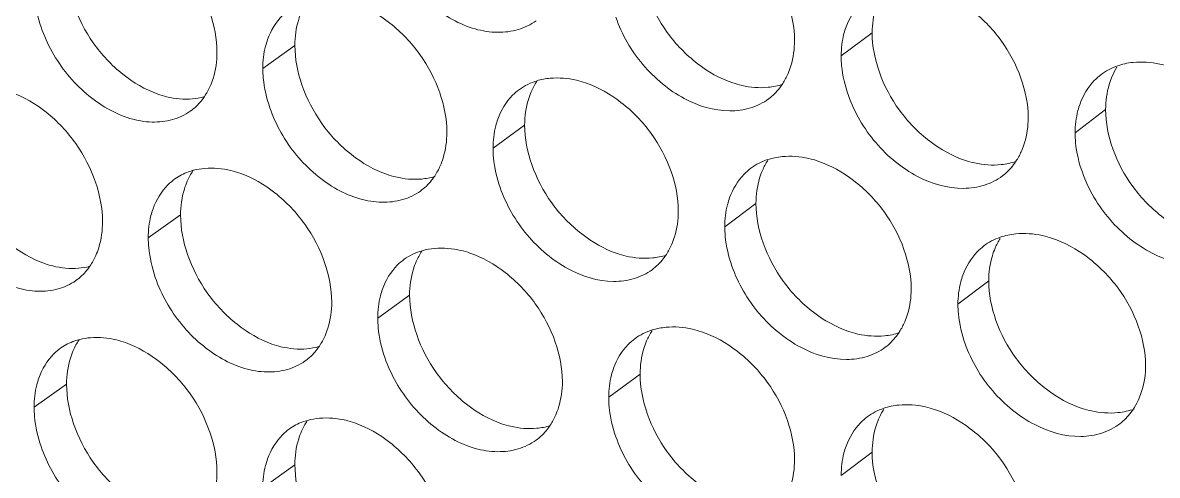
# Model space of a CAD drawing. Header units: millimetres. Extents: x 1177 to 4147, y 93 to 2194.
# Drawn here: x 2652.78 to 2674.07, y 845.47 to 853.97 of the extents above; entities that cross this region are included whole.
import ezdxf

# ---------------------------------------------------------------- set-up
doc = ezdxf.new("R2010")
doc.units = ezdxf.units.MM
doc.header["$LTSCALE"] = 0.1
doc.layers.get('0').update_dxf_attribs({"lineweight": 13})
doc.layers.add('标注', color=251, linetype='Continuous', lineweight=9)

# ---------------------------------------------------------------- blocks, each defined once
blk = doc.blocks.new('02')
at = {"layer": '标注'}
for p, q in [((4581.589, 810.951), (4580.758, 810.327)), ((4566.111, 810.608), (4565.251, 809.993)), ((4587.849, 808.89), (4587.03, 808.262)), ((4572.272, 808.473), (4571.424, 807.855)), ((4578.474, 806.368), (4577.637, 805.746)), ((4563.046, 806.061), (4562.18, 805.448)), ((4584.714, 804.292), (4583.889, 803.666)), ((4569.187, 803.912), (4568.333, 803.295)), ((4575.368, 801.792), (4574.525, 801.171)), ((4559.99, 801.521), (4559.119, 800.91)), ((4559.99, 801.521), (4559.119, 800.91)), ((4581.589, 799.701), (4580.758, 799.077)), ((4566.111, 799.358), (4565.251, 798.743)), ((4566.111, 799.358), (4565.251, 798.743))]:
    blk.add_line(p, q, dxfattribs=at)
for points, knots in [([(4579.508, 810.743), (4579.508, 811.102), (4579.357, 811.847), (4578.821, 812.859), (4578.02, 813.683), (4577.357, 814.063), (4577.014, 814.178)], [0, 0, 0, 0, 0.240116, 0.498284, 0.757575, 1, 1, 1, 1]), ([(4564.021, 810.424), (4564.021, 810.783), (4563.872, 811.529), (4563.346, 812.546), (4562.56, 813.379), (4561.905, 813.768), (4561.567, 813.888)], [0, 0, 0, 0, 0.240859, 0.499781, 0.758983, 1, 1, 1, 1]), ([(4568.523, 813.486), (4568.682, 813.027), (4569.053, 812.375), (4569.737, 811.692), (4570.312, 811.291), (4570.92, 811.03), (4571.528, 810.935), (4572.098, 811.004), (4572.435, 811.165), (4572.578, 811.27)], [0, 0, 0, 0, 0.277575, 0.416837, 0.550884, 0.676215, 0.791695, 0.898653, 1, 1, 1, 1]), ([(4575.368, 813.042), (4575.368, 812.683), (4575.518, 811.938), (4576.051, 810.925), (4576.847, 810.1), (4577.509, 809.719), (4577.852, 809.604)], [0, 0, 0, 0, 0.240418, 0.498747, 0.75788, 1, 1, 1, 1]), ([(4559.99, 812.771), (4559.99, 812.411), (4560.138, 811.665), (4560.661, 810.647), (4561.443, 809.813), (4562.096, 809.424), (4562.434, 809.304)], [0, 0, 0, 0, 0.241162, 0.500244, 0.759286, 1, 1, 1, 1]), ([(4559.119, 812.16), (4559.119, 812.074), (4559.136, 811.714), (4559.219, 811.358), (4559.307, 811.099)], [0, 0, 0, 0, 0.239878, 1, 1, 1, 1]), ([(4585.772, 808.672), (4585.772, 809.031), (4585.62, 809.775), (4585.08, 810.785), (4584.274, 811.605), (4583.607, 811.982), (4583.262, 812.095)], [0, 0, 0, 0, 0.239826, 0.497695, 0.75702, 1, 1, 1, 1]), ([(4570.186, 808.28), (4570.186, 808.639), (4570.036, 809.385), (4569.506, 810.4), (4568.714, 811.228), (4568.056, 811.614), (4567.715, 811.732)], [0, 0, 0, 0, 0.240558, 0.499178, 0.758416, 1, 1, 1, 1]), ([(4581.453, 811.893), (4581.39, 811.845), (4581.146, 811.63), (4580.974, 811.339), (4580.89, 811.109)], [0, 0, 0, 0, 0.244516, 1, 1, 1, 1]), ([(4581.761, 811.834), (4581.733, 811.768), (4581.63, 811.485), (4581.589, 811.18), (4581.589, 810.951)], [0, 0, 0, 0, 0.239648, 1, 1, 1, 1]), ([(4565.963, 811.572), (4565.897, 811.525), (4565.643, 811.308), (4565.465, 811.008), (4565.38, 810.77)], [0, 0, 0, 0, 0.243679, 1, 1, 1, 1]), ([(4566.289, 811.509), (4566.26, 811.441), (4566.153, 811.153), (4566.111, 810.842), (4566.111, 810.608)], [0, 0, 0, 0, 0.238756, 1, 1, 1, 1]), ([(4574.717, 811.363), (4574.878, 810.903), (4575.253, 810.251), (4575.946, 809.57), (4576.689, 809.057), (4577.536, 808.796), (4578.328, 808.902), (4578.666, 809.067), (4578.809, 809.174)], [0, 0, 0, 0, 0.277359, 0.41667, 0.550882, 0.790562, 0.898061, 1, 1, 1, 1]), ([(4559.307, 811.099), (4559.464, 810.642), (4559.828, 809.991), (4560.501, 809.304), (4561.067, 808.899), (4561.665, 808.632), (4562.265, 808.528), (4562.829, 808.588), (4563.163, 808.742), (4563.306, 808.843)], [0, 0, 0, 0, 0.278686, 0.418268, 0.552446, 0.677694, 0.792838, 0.899272, 1, 1, 1, 1]), ([(4580.89, 811.109), (4580.868, 811.049), (4580.789, 810.796), (4580.758, 810.528), (4580.758, 810.327)], [0, 0, 0, 0, 0.240728, 1, 1, 1, 1]), ([(4565.38, 810.77), (4565.359, 810.711), (4565.282, 810.459), (4565.251, 810.193), (4565.251, 809.993)], [0, 0, 0, 0, 0.240208, 1, 1, 1, 1]), ([(4579.334, 809.856), (4579.363, 809.922), (4579.467, 810.207), (4579.508, 810.513), (4579.508, 810.743)], [0, 0, 0, 0, 0.239544, 1, 1, 1, 1]), ([(4581.589, 810.951), (4581.589, 810.593), (4581.74, 809.848), (4582.276, 808.837), (4583.078, 808.015), (4583.744, 807.639), (4584.088, 807.525)], [0, 0, 0, 0, 0.240129, 0.498159, 0.757326, 1, 1, 1, 1]), ([(4563.842, 809.519), (4563.871, 809.587), (4563.979, 809.876), (4564.021, 810.189), (4564.021, 810.424)], [0, 0, 0, 0, 0.238646, 1, 1, 1, 1]), ([(4566.111, 810.608), (4566.111, 810.249), (4566.26, 809.503), (4566.787, 808.487), (4567.575, 807.656), (4568.231, 807.27), (4568.571, 807.152)], [0, 0, 0, 0, 0.240862, 0.49964, 0.75872, 1, 1, 1, 1]), ([(4580.758, 810.327), (4580.758, 810.241), (4580.776, 809.881), (4580.86, 809.527), (4580.951, 809.269)], [0, 0, 0, 0, 0.240186, 1, 1, 1, 1]), ([(4589.549, 810.042), (4589.468, 810.068), (4589.155, 810.153), (4588.824, 810.178), (4588.585, 810.153)], [0, 0, 0, 0, 0.262368, 1, 1, 1, 1]), ([(4565.251, 809.993), (4565.251, 809.907), (4565.269, 809.547), (4565.352, 809.192), (4565.441, 808.933)], [0, 0, 0, 0, 0.239965, 1, 1, 1, 1]), ([(4587.717, 809.822), (4587.655, 809.774), (4587.416, 809.559), (4587.247, 809.273), (4587.163, 809.045)], [0, 0, 0, 0, 0.244827, 1, 1, 1, 1]), ([(4573.904, 809.606), (4573.825, 809.633), (4573.517, 809.721), (4573.19, 809.75), (4572.955, 809.728)], [0, 0, 0, 0, 0.263009, 1, 1, 1, 1]), ([(4576.391, 806.165), (4576.391, 806.524), (4576.24, 807.269), (4575.706, 808.282), (4574.908, 809.107), (4574.247, 809.489), (4573.904, 809.606)], [0, 0, 0, 0, 0.240262, 0.49858, 0.757854, 1, 1, 1, 1]), ([(4577.852, 809.604), (4577.931, 809.577), (4578.24, 809.489), (4578.567, 809.462), (4578.802, 809.485)], [0, 0, 0, 0, 0.262674, 1, 1, 1, 1]), ([(4578.809, 809.174), (4578.922, 809.259), (4579.058, 809.394), (4579.166, 809.548), (4579.192, 809.589)], [0, 0, 0, 0, 0.74587, 1, 1, 1, 1]), ([(4588.018, 809.765), (4587.99, 809.699), (4587.889, 809.418), (4587.849, 809.117), (4587.849, 808.89)], [0, 0, 0, 0, 0.239998, 1, 1, 1, 1]), ([(4560.954, 805.882), (4560.954, 806.241), (4560.805, 806.988), (4560.281, 808.005), (4559.498, 808.84), (4558.846, 809.231), (4558.508, 809.352)], [0, 0, 0, 0, 0.241011, 0.500085, 0.759268, 1, 1, 1, 1]), ([(4562.434, 809.304), (4562.512, 809.276), (4562.815, 809.185), (4563.137, 809.154), (4563.369, 809.174)], [0, 0, 0, 0, 0.263331, 1, 1, 1, 1]), ([(4563.306, 808.843), (4563.418, 808.922), (4563.553, 809.052), (4563.662, 809.2), (4563.688, 809.239)], [0, 0, 0, 0, 0.745677, 1, 1, 1, 1]), ([(4572.13, 809.429), (4572.065, 809.381), (4571.814, 809.165), (4571.639, 808.869), (4571.554, 808.634)], [0, 0, 0, 0, 0.244024, 1, 1, 1, 1]), ([(4572.448, 809.367), (4572.419, 809.3), (4572.314, 809.014), (4572.272, 808.705), (4572.272, 808.473)], [0, 0, 0, 0, 0.239116, 1, 1, 1, 1]), ([(4580.951, 809.269), (4581.113, 808.809), (4581.493, 808.155), (4582.193, 807.477), (4582.945, 806.968), (4583.801, 806.714), (4584.598, 806.829), (4584.937, 806.999), (4585.081, 807.109)], [0, 0, 0, 0, 0.27664, 0.415747, 0.549878, 0.789826, 0.897663, 1, 1, 1, 1]), ([(4565.441, 808.933), (4565.599, 808.475), (4565.968, 807.823), (4566.648, 807.139), (4567.221, 806.736), (4567.825, 806.473), (4568.43, 806.376), (4568.998, 806.442), (4569.334, 806.6), (4569.477, 806.703)], [0, 0, 0, 0, 0.277943, 0.417311, 0.551401, 0.676704, 0.792073, 0.898857, 1, 1, 1, 1]), ([(4587.163, 809.045), (4587.141, 808.985), (4587.062, 808.731), (4587.03, 808.463), (4587.03, 808.262)], [0, 0, 0, 0, 0.24094, 1, 1, 1, 1]), ([(4587.849, 808.89), (4587.849, 808.532), (4588.001, 807.787), (4588.541, 806.778), (4589.349, 805.96), (4590.018, 805.587), (4590.364, 805.476)], [0, 0, 0, 0, 0.239843, 0.497577, 0.756777, 1, 1, 1, 1]), ([(4571.554, 808.634), (4571.533, 808.574), (4571.455, 808.322), (4571.424, 808.055), (4571.424, 807.855)], [0, 0, 0, 0, 0.240415, 1, 1, 1, 1]), ([(4585.601, 807.792), (4585.629, 807.859), (4585.731, 808.141), (4585.772, 808.444), (4585.772, 808.672)], [0, 0, 0, 0, 0.239896, 1, 1, 1, 1]), ([(4570.009, 807.382), (4570.038, 807.449), (4570.144, 807.737), (4570.186, 808.047), (4570.186, 808.28)], [0, 0, 0, 0, 0.239008, 1, 1, 1, 1]), ([(4572.272, 808.473), (4572.272, 808.114), (4572.422, 807.369), (4572.953, 806.355), (4573.746, 805.528), (4574.407, 805.146), (4574.748, 805.03)], [0, 0, 0, 0, 0.240565, 0.499043, 0.758159, 1, 1, 1, 1]), ([(4556.945, 808.238), (4556.945, 807.879), (4557.093, 807.132), (4557.613, 806.113), (4558.393, 805.278), (4559.043, 804.886), (4559.38, 804.765)], [0, 0, 0, 0, 0.241314, 0.500547, 0.759571, 1, 1, 1, 1]), ([(4587.03, 808.262), (4587.03, 808.175), (4587.048, 807.816), (4587.132, 807.462), (4587.224, 807.205)], [0, 0, 0, 0, 0.240277, 1, 1, 1, 1]), ([(4571.424, 807.855), (4571.424, 807.768), (4571.442, 807.409), (4571.525, 807.054), (4571.615, 806.796)], [0, 0, 0, 0, 0.240052, 1, 1, 1, 1]), ([(4580.133, 807.508), (4580.053, 807.535), (4579.743, 807.622), (4579.414, 807.649), (4579.178, 807.626)], [0, 0, 0, 0, 0.262749, 1, 1, 1, 1]), ([(4582.635, 804.079), (4582.635, 804.438), (4582.483, 805.183), (4581.945, 806.194), (4581.142, 807.015), (4580.477, 807.393), (4580.133, 807.508)], [0, 0, 0, 0, 0.239971, 0.497989, 0.757297, 1, 1, 1, 1]), ([(4584.088, 807.525), (4584.169, 807.499), (4584.479, 807.412), (4584.808, 807.387), (4585.044, 807.411)], [0, 0, 0, 0, 0.262419, 1, 1, 1, 1]), ([(4585.081, 807.109), (4585.194, 807.195), (4585.329, 807.333), (4585.438, 807.49), (4585.463, 807.531)], [0, 0, 0, 0, 0.745944, 1, 1, 1, 1]), ([(4563.393, 807.259), (4563.348, 807.247), (4563.173, 807.193), (4563.007, 807.108), (4562.895, 807.029)], [0, 0, 0, 0, 0.254423, 1, 1, 1, 1]), ([(4564.636, 807.182), (4564.557, 807.209), (4564.253, 807.3), (4563.929, 807.331), (4563.696, 807.311)], [0, 0, 0, 0, 0.263409, 1, 1, 1, 1]), ([(4567.099, 803.724), (4567.099, 804.082), (4566.949, 804.828), (4566.421, 805.844), (4565.632, 806.675), (4564.976, 807.062), (4564.636, 807.182)], [0, 0, 0, 0, 0.240708, 0.499479, 0.758699, 1, 1, 1, 1]), ([(4568.571, 807.152), (4568.65, 807.125), (4568.955, 807.035), (4569.279, 807.005), (4569.512, 807.026)], [0, 0, 0, 0, 0.263064, 1, 1, 1, 1]), ([(4569.477, 806.703), (4569.589, 806.785), (4569.725, 806.916), (4569.833, 807.067), (4569.859, 807.106)], [0, 0, 0, 0, 0.745756, 1, 1, 1, 1]), ([(4578.336, 807.315), (4578.272, 807.267), (4578.026, 807.051), (4577.853, 806.758), (4577.768, 806.527)], [0, 0, 0, 0, 0.244355, 1, 1, 1, 1]), ([(4578.647, 807.255), (4578.618, 807.188), (4578.515, 806.904), (4578.474, 806.598), (4578.474, 806.368)], [0, 0, 0, 0, 0.239472, 1, 1, 1, 1]), ([(4587.224, 807.205), (4587.388, 806.743), (4587.772, 806.089), (4588.48, 805.413), (4589.24, 804.908), (4590.104, 804.662), (4590.906, 804.786), (4591.247, 804.961), (4591.391, 805.073)], [0, 0, 0, 0, 0.27593, 0.414836, 0.548888, 0.789102, 0.897272, 1, 1, 1, 1]), ([(4562.895, 807.029), (4562.829, 806.982), (4562.572, 806.765), (4562.393, 806.463), (4562.308, 806.224)], [0, 0, 0, 0, 0.243501, 1, 1, 1, 1]), ([(4563.224, 806.965), (4563.195, 806.897), (4563.088, 806.608), (4563.046, 806.295), (4563.046, 806.061)], [0, 0, 0, 0, 0.238574, 1, 1, 1, 1]), ([(4571.615, 806.796), (4571.775, 806.336), (4572.148, 805.684), (4572.837, 805.002), (4573.576, 804.488), (4574.419, 804.223), (4575.208, 804.324), (4575.545, 804.488), (4575.689, 804.593)], [0, 0, 0, 0, 0.277722, 0.417137, 0.551389, 0.790935, 0.898263, 1, 1, 1, 1]), ([(4556.256, 806.568), (4556.412, 806.111), (4556.774, 805.461), (4557.443, 804.773), (4558.006, 804.366), (4558.601, 804.097), (4559.198, 803.991), (4559.76, 804.047), (4560.093, 804.199), (4560.235, 804.299)], [0, 0, 0, 0, 0.27906, 0.418751, 0.552974, 0.678194, 0.793225, 0.899482, 1, 1, 1, 1]), ([(4577.768, 806.527), (4577.747, 806.467), (4577.668, 806.214), (4577.637, 805.947), (4577.637, 805.746)], [0, 0, 0, 0, 0.240623, 1, 1, 1, 1]), ([(4562.308, 806.224), (4562.287, 806.165), (4562.21, 805.913), (4562.18, 805.648), (4562.18, 805.448)], [0, 0, 0, 0, 0.240105, 1, 1, 1, 1]), ([(4576.216, 805.274), (4576.245, 805.341), (4576.35, 805.626), (4576.391, 805.934), (4576.391, 806.165)], [0, 0, 0, 0, 0.239367, 1, 1, 1, 1]), ([(4578.474, 806.368), (4578.474, 806.009), (4578.624, 805.265), (4579.159, 804.252), (4579.958, 803.429), (4580.622, 803.05), (4580.965, 802.936)], [0, 0, 0, 0, 0.240273, 0.498452, 0.757602, 1, 1, 1, 1]), ([(4560.773, 804.974), (4560.803, 805.041), (4560.912, 805.332), (4560.954, 805.646), (4560.954, 805.882)], [0, 0, 0, 0, 0.238464, 1, 1, 1, 1]), ([(4563.046, 806.061), (4563.046, 805.701), (4563.194, 804.956), (4563.719, 803.938), (4564.504, 803.106), (4565.158, 802.718), (4565.497, 802.599)], [0, 0, 0, 0, 0.241011, 0.499941, 0.759002, 1, 1, 1, 1]), ([(4577.637, 805.746), (4577.637, 805.659), (4577.655, 805.3), (4577.739, 804.945), (4577.829, 804.687)], [0, 0, 0, 0, 0.240141, 1, 1, 1, 1]), ([(4586.401, 805.44), (4586.32, 805.466), (4586.008, 805.552), (4585.677, 805.578), (4585.44, 805.554)], [0, 0, 0, 0, 0.262494, 1, 1, 1, 1]), ([(4562.18, 805.448), (4562.18, 805.362), (4562.198, 805.002), (4562.28, 804.646), (4562.369, 804.388)], [0, 0, 0, 0, 0.239921, 1, 1, 1, 1]), ([(4588.919, 802.023), (4588.919, 802.381), (4588.766, 803.126), (4588.224, 804.135), (4587.415, 804.953), (4586.746, 805.327), (4586.401, 805.44)], [0, 0, 0, 0, 0.239683, 0.497404, 0.756744, 1, 1, 1, 1]), ([(4570.805, 805.04), (4570.725, 805.068), (4570.419, 805.157), (4570.093, 805.186), (4569.859, 805.165)], [0, 0, 0, 0, 0.263141, 1, 1, 1, 1]), ([(4573.284, 801.594), (4573.284, 801.953), (4573.133, 802.698), (4572.601, 803.712), (4571.806, 804.539), (4571.146, 804.923), (4570.805, 805.04)], [0, 0, 0, 0, 0.24041, 0.498878, 0.758134, 1, 1, 1, 1]), ([(4574.748, 805.03), (4574.828, 805.003), (4575.135, 804.914), (4575.461, 804.886), (4575.695, 804.908)], [0, 0, 0, 0, 0.262803, 1, 1, 1, 1]), ([(4575.689, 804.593), (4575.801, 804.677), (4575.937, 804.811), (4576.045, 804.964), (4576.071, 805.004)], [0, 0, 0, 0, 0.745833, 1, 1, 1, 1]), ([(4584.581, 805.229), (4584.518, 805.181), (4584.276, 804.966), (4584.106, 804.677), (4584.022, 804.448)], [0, 0, 0, 0, 0.244673, 1, 1, 1, 1]), ([(4584.885, 805.171), (4584.857, 805.105), (4584.755, 804.823), (4584.714, 804.52), (4584.714, 804.292)], [0, 0, 0, 0, 0.239824, 1, 1, 1, 1]), ([(4559.38, 804.765), (4559.459, 804.738), (4559.76, 804.646), (4560.081, 804.614), (4560.312, 804.633)], [0, 0, 0, 0, 0.263467, 1, 1, 1, 1]), ([(4560.235, 804.299), (4560.347, 804.377), (4560.482, 804.505), (4560.591, 804.652), (4560.617, 804.691)], [0, 0, 0, 0, 0.745636, 1, 1, 1, 1]), ([(4569.042, 804.872), (4568.976, 804.824), (4568.724, 804.608), (4568.547, 804.31), (4568.462, 804.074)], [0, 0, 0, 0, 0.243853, 1, 1, 1, 1]), ([(4569.363, 804.809), (4569.334, 804.742), (4569.228, 804.455), (4569.187, 804.145), (4569.187, 803.912)], [0, 0, 0, 0, 0.238936, 1, 1, 1, 1]), ([(4577.829, 804.687), (4577.99, 804.227), (4578.368, 803.574), (4579.064, 802.895), (4579.812, 802.384), (4580.663, 802.126), (4581.458, 802.237), (4581.797, 802.405), (4581.94, 802.513)], [0, 0, 0, 0, 0.276999, 0.416207, 0.550378, 0.790192, 0.897861, 1, 1, 1, 1]), ([(4562.369, 804.388), (4562.526, 803.93), (4562.893, 803.279), (4563.57, 802.593), (4564.139, 802.189), (4564.74, 801.924), (4565.343, 801.823), (4565.908, 801.886), (4566.244, 802.042), (4566.386, 802.145)], [0, 0, 0, 0, 0.278313, 0.417788, 0.551922, 0.677197, 0.792453, 0.899064, 1, 1, 1, 1]), ([(4584.022, 804.448), (4584, 804.388), (4583.921, 804.135), (4583.889, 803.867), (4583.889, 803.666)], [0, 0, 0, 0, 0.240834, 1, 1, 1, 1]), ([(4568.462, 804.074), (4568.441, 804.014), (4568.363, 803.762), (4568.333, 803.496), (4568.333, 803.295)], [0, 0, 0, 0, 0.240311, 1, 1, 1, 1]), ([(4582.462, 803.195), (4582.491, 803.262), (4582.594, 803.545), (4582.635, 803.85), (4582.635, 804.079)], [0, 0, 0, 0, 0.23972, 1, 1, 1, 1]), ([(4584.714, 804.292), (4584.714, 803.934), (4584.866, 803.189), (4585.404, 802.179), (4586.209, 801.359), (4586.876, 800.984), (4587.221, 800.872)], [0, 0, 0, 0, 0.239985, 0.497867, 0.757051, 1, 1, 1, 1]), ([(4566.92, 802.822), (4566.949, 802.889), (4567.057, 803.178), (4567.099, 803.489), (4567.099, 803.724)], [0, 0, 0, 0, 0.238828, 1, 1, 1, 1]), ([(4569.187, 803.912), (4569.187, 803.553), (4569.336, 802.807), (4569.865, 801.792), (4570.656, 800.964), (4571.314, 800.579), (4571.654, 800.462)], [0, 0, 0, 0, 0.240713, 0.499341, 0.758439, 1, 1, 1, 1]), ([(4583.889, 803.666), (4583.889, 803.579), (4583.907, 803.22), (4583.991, 802.866), (4584.082, 802.608)], [0, 0, 0, 0, 0.240231, 1, 1, 1, 1]), ([(4568.333, 803.295), (4568.333, 803.209), (4568.35, 802.849), (4568.433, 802.494), (4568.523, 802.236)], [0, 0, 0, 0, 0.240008, 1, 1, 1, 1]), ([(4577.014, 802.928), (4576.934, 802.955), (4576.625, 803.043), (4576.297, 803.071), (4576.062, 803.049)], [0, 0, 0, 0, 0.262879, 1, 1, 1, 1]), ([(4579.508, 799.493), (4579.508, 799.852), (4579.357, 800.597), (4578.821, 801.609), (4578.02, 802.433), (4577.357, 802.813), (4577.014, 802.928)], [0, 0, 0, 0, 0.240116, 0.498284, 0.757575, 1, 1, 1, 1]), ([(4580.965, 802.936), (4581.045, 802.909), (4581.355, 802.822), (4581.682, 802.796), (4581.918, 802.819)], [0, 0, 0, 0, 0.262546, 1, 1, 1, 1]), ([(4581.94, 802.513), (4582.053, 802.598), (4582.189, 802.735), (4582.297, 802.89), (4582.323, 802.931)], [0, 0, 0, 0, 0.745908, 1, 1, 1, 1]), ([(4560.343, 802.722), (4560.297, 802.71), (4560.119, 802.657), (4559.95, 802.573), (4559.837, 802.494)], [0, 0, 0, 0, 0.254587, 1, 1, 1, 1]), ([(4560.343, 802.722), (4560.297, 802.71), (4560.119, 802.657), (4559.95, 802.573), (4559.837, 802.494)], [0, 0, 0, 0, 0.254587, 1, 1, 1, 1]), ([(4561.567, 802.638), (4561.488, 802.666), (4561.185, 802.757), (4560.862, 802.789), (4560.63, 802.769)], [0, 0, 0, 0, 0.263544, 1, 1, 1, 1]), ([(4561.567, 802.638), (4561.488, 802.666), (4561.185, 802.757), (4560.862, 802.789), (4560.63, 802.769)], [0, 0, 0, 0, 0.263544, 1, 1, 1, 1]), ([(4564.021, 799.174), (4564.021, 799.533), (4563.872, 800.279), (4563.346, 801.296), (4562.56, 802.129), (4561.905, 802.518), (4561.567, 802.638)], [0, 0, 0, 0, 0.240859, 0.499781, 0.758983, 1, 1, 1, 1]), ([(4564.021, 799.174), (4564.021, 799.533), (4563.872, 800.279), (4563.346, 801.296), (4562.56, 802.129), (4561.905, 802.518), (4561.567, 802.638)], [0, 0, 0, 0, 0.240859, 0.499781, 0.758983, 1, 1, 1, 1]), ([(4565.497, 802.599), (4565.576, 802.572), (4565.88, 802.481), (4566.203, 802.451), (4566.435, 802.471)], [0, 0, 0, 0, 0.263197, 1, 1, 1, 1]), ([(4566.386, 802.145), (4566.498, 802.225), (4566.634, 802.355), (4566.742, 802.505), (4566.769, 802.544)], [0, 0, 0, 0, 0.745717, 1, 1, 1, 1]), ([(4575.228, 802.743), (4575.163, 802.696), (4574.915, 802.479), (4574.741, 802.185), (4574.657, 801.952)], [0, 0, 0, 0, 0.244191, 1, 1, 1, 1]), ([(4575.542, 802.683), (4575.514, 802.616), (4575.409, 802.33), (4575.368, 802.023), (4575.368, 801.792)], [0, 0, 0, 0, 0.239294, 1, 1, 1, 1]), ([(4584.082, 802.608), (4584.245, 802.147), (4584.628, 801.494), (4585.332, 800.816), (4586.088, 800.309), (4586.948, 800.059), (4587.747, 800.179), (4588.087, 800.352), (4588.231, 800.462)], [0, 0, 0, 0, 0.276284, 0.41529, 0.549381, 0.789463, 0.897466, 1, 1, 1, 1]), ([(4559.837, 802.494), (4559.77, 802.446), (4559.511, 802.229), (4559.332, 801.926), (4559.246, 801.686)], [0, 0, 0, 0, 0.243319, 1, 1, 1, 1]), ([(4559.837, 802.494), (4559.77, 802.446), (4559.511, 802.229), (4559.332, 801.926), (4559.246, 801.686)], [0, 0, 0, 0, 0.243319, 1, 1, 1, 1]), ([(4560.17, 802.428), (4560.14, 802.361), (4560.032, 802.07), (4559.99, 801.757), (4559.99, 801.521)], [0, 0, 0, 0, 0.238392, 1, 1, 1, 1]), ([(4560.17, 802.428), (4560.14, 802.361), (4560.032, 802.07), (4559.99, 801.757), (4559.99, 801.521)], [0, 0, 0, 0, 0.238392, 1, 1, 1, 1]), ([(4568.523, 802.236), (4568.682, 801.777), (4569.053, 801.125), (4569.737, 800.442), (4570.312, 800.041), (4570.92, 799.78), (4571.528, 799.685), (4572.098, 799.754), (4572.435, 799.915), (4572.578, 800.02)], [0, 0, 0, 0, 0.277575, 0.416837, 0.550884, 0.676215, 0.791695, 0.898653, 1, 1, 1, 1]), ([(4574.657, 801.952), (4574.635, 801.892), (4574.557, 801.639), (4574.525, 801.372), (4574.525, 801.171)], [0, 0, 0, 0, 0.240519, 1, 1, 1, 1]), ([(4588.748, 801.147), (4588.776, 801.213), (4588.878, 801.494), (4588.919, 801.796), (4588.919, 802.023)], [0, 0, 0, 0, 0.24007, 1, 1, 1, 1]), ([(4559.246, 801.686), (4559.225, 801.626), (4559.149, 801.375), (4559.119, 801.11), (4559.119, 800.91)], [0, 0, 0, 0, 0.240003, 1, 1, 1, 1]), ([(4559.246, 801.686), (4559.225, 801.626), (4559.149, 801.375), (4559.119, 801.11), (4559.119, 800.91)], [0, 0, 0, 0, 0.240003, 1, 1, 1, 1]), ([(4573.107, 800.699), (4573.136, 800.766), (4573.242, 801.053), (4573.284, 801.362), (4573.284, 801.594)], [0, 0, 0, 0, 0.239188, 1, 1, 1, 1]), ([(4575.368, 801.792), (4575.368, 801.433), (4575.518, 800.688), (4576.051, 799.675), (4576.847, 798.85), (4577.509, 798.469), (4577.852, 798.354)], [0, 0, 0, 0, 0.240418, 0.498747, 0.75788, 1, 1, 1, 1]), ([(4559.99, 801.521), (4559.99, 801.161), (4560.138, 800.415), (4560.661, 799.397), (4561.443, 798.563), (4562.096, 798.174), (4562.434, 798.054)], [0, 0, 0, 0, 0.241162, 0.500244, 0.759286, 1, 1, 1, 1]), ([(4559.99, 801.521), (4559.99, 801.161), (4560.138, 800.415), (4560.661, 799.397), (4561.443, 798.563), (4562.096, 798.174), (4562.434, 798.054)], [0, 0, 0, 0, 0.241162, 0.500244, 0.759286, 1, 1, 1, 1]), ([(4574.525, 801.171), (4574.525, 801.085), (4574.543, 800.726), (4574.627, 800.371), (4574.717, 800.113)], [0, 0, 0, 0, 0.240096, 1, 1, 1, 1]), ([(4583.262, 800.845), (4583.181, 800.872), (4582.87, 800.959), (4582.541, 800.985), (4582.304, 800.961)], [0, 0, 0, 0, 0.262621, 1, 1, 1, 1]), ([(4559.119, 800.91), (4559.119, 800.824), (4559.136, 800.464), (4559.219, 800.108), (4559.307, 799.849)], [0, 0, 0, 0, 0.239878, 1, 1, 1, 1]), ([(4559.119, 800.91), (4559.119, 800.824), (4559.136, 800.464), (4559.219, 800.108), (4559.307, 799.849)], [0, 0, 0, 0, 0.239878, 1, 1, 1, 1]), ([(4585.772, 797.422), (4585.772, 797.781), (4585.62, 798.525), (4585.08, 799.535), (4584.274, 800.355), (4583.607, 800.732), (4583.262, 800.845)], [0, 0, 0, 0, 0.239826, 0.497695, 0.75702, 1, 1, 1, 1]), ([(4587.221, 800.872), (4587.302, 800.845), (4587.613, 800.76), (4587.943, 800.735), (4588.18, 800.759)], [0, 0, 0, 0, 0.262294, 1, 1, 1, 1]), ([(4588.231, 800.462), (4588.344, 800.549), (4588.48, 800.689), (4588.588, 800.847), (4588.614, 800.888)], [0, 0, 0, 0, 0.74598, 1, 1, 1, 1]), ([(4566.453, 800.552), (4566.409, 800.54), (4566.236, 800.485), (4566.073, 800.401), (4565.963, 800.322)], [0, 0, 0, 0, 0.254263, 1, 1, 1, 1]), ([(4566.453, 800.552), (4566.409, 800.54), (4566.236, 800.485), (4566.073, 800.401), (4565.963, 800.322)], [0, 0, 0, 0, 0.254263, 1, 1, 1, 1]), ([(4567.715, 800.482), (4567.636, 800.51), (4567.331, 800.6), (4567.006, 800.63), (4566.773, 800.609)], [0, 0, 0, 0, 0.263274, 1, 1, 1, 1]), ([(4567.715, 800.482), (4567.636, 800.51), (4567.331, 800.6), (4567.006, 800.63), (4566.773, 800.609)], [0, 0, 0, 0, 0.263274, 1, 1, 1, 1]), ([(4570.186, 797.03), (4570.186, 797.389), (4570.036, 798.135), (4569.506, 799.15), (4568.714, 799.978), (4568.056, 800.364), (4567.715, 800.482)], [0, 0, 0, 0, 0.240558, 0.499178, 0.758416, 1, 1, 1, 1]), ([(4570.186, 797.03), (4570.186, 797.389), (4570.036, 798.135), (4569.506, 799.15), (4568.714, 799.978), (4568.056, 800.364), (4567.715, 800.482)], [0, 0, 0, 0, 0.240558, 0.499178, 0.758416, 1, 1, 1, 1]), ([(4571.654, 800.462), (4571.734, 800.435), (4572.04, 800.346), (4572.365, 800.317), (4572.599, 800.339)], [0, 0, 0, 0, 0.262933, 1, 1, 1, 1]), ([(4572.578, 800.02), (4572.69, 800.102), (4572.826, 800.235), (4572.934, 800.387), (4572.96, 800.426)], [0, 0, 0, 0, 0.745795, 1, 1, 1, 1]), ([(4581.453, 800.643), (4581.39, 800.595), (4581.146, 800.38), (4580.974, 800.089), (4580.89, 799.859)], [0, 0, 0, 0, 0.244516, 1, 1, 1, 1]), ([(4581.761, 800.584), (4581.733, 800.518), (4581.63, 800.235), (4581.589, 799.93), (4581.589, 799.701)], [0, 0, 0, 0, 0.239648, 1, 1, 1, 1]), ([(4565.963, 800.322), (4565.897, 800.275), (4565.643, 800.058), (4565.465, 799.758), (4565.38, 799.52)], [0, 0, 0, 0, 0.243679, 1, 1, 1, 1]), ([(4565.963, 800.322), (4565.897, 800.275), (4565.643, 800.058), (4565.465, 799.758), (4565.38, 799.52)], [0, 0, 0, 0, 0.243679, 1, 1, 1, 1]), ([(4566.289, 800.259), (4566.26, 800.191), (4566.153, 799.903), (4566.111, 799.592), (4566.111, 799.358)], [0, 0, 0, 0, 0.238756, 1, 1, 1, 1]), ([(4566.289, 800.259), (4566.26, 800.191), (4566.153, 799.903), (4566.111, 799.592), (4566.111, 799.358)], [0, 0, 0, 0, 0.238756, 1, 1, 1, 1]), ([(4574.717, 800.113), (4574.878, 799.653), (4575.253, 799.001), (4575.946, 798.32), (4576.689, 797.807), (4577.536, 797.546), (4578.328, 797.652), (4578.666, 797.817), (4578.809, 797.924)], [0, 0, 0, 0, 0.277359, 0.41667, 0.550882, 0.790562, 0.898061, 1, 1, 1, 1]), ([(4559.307, 799.849), (4559.464, 799.392), (4559.828, 798.741), (4560.501, 798.054), (4561.067, 797.649), (4561.665, 797.382), (4562.265, 797.278), (4562.829, 797.338), (4563.163, 797.492), (4563.306, 797.593)], [0, 0, 0, 0, 0.278686, 0.418268, 0.552446, 0.677694, 0.792838, 0.899272, 1, 1, 1, 1]), ([(4559.307, 799.849), (4559.464, 799.392), (4559.828, 798.741), (4560.501, 798.054), (4561.067, 797.649), (4561.665, 797.382), (4562.265, 797.278), (4562.829, 797.338), (4563.163, 797.492), (4563.306, 797.593)], [0, 0, 0, 0, 0.278686, 0.418268, 0.552446, 0.677694, 0.792838, 0.899272, 1, 1, 1, 1]), ([(4580.89, 799.859), (4580.868, 799.799), (4580.789, 799.546), (4580.758, 799.278), (4580.758, 799.077)], [0, 0, 0, 0, 0.240728, 1, 1, 1, 1]), ([(4565.38, 799.52), (4565.359, 799.461), (4565.282, 799.209), (4565.251, 798.943), (4565.251, 798.743)], [0, 0, 0, 0, 0.240208, 1, 1, 1, 1]), ([(4565.38, 799.52), (4565.359, 799.461), (4565.282, 799.209), (4565.251, 798.943), (4565.251, 798.743)], [0, 0, 0, 0, 0.240208, 1, 1, 1, 1]), ([(4579.334, 798.606), (4579.363, 798.672), (4579.467, 798.957), (4579.508, 799.263), (4579.508, 799.493)], [0, 0, 0, 0, 0.239544, 1, 1, 1, 1]), ([(4581.589, 799.701), (4581.589, 799.343), (4581.74, 798.598), (4582.276, 797.587), (4583.078, 796.765), (4583.744, 796.389), (4584.088, 796.275)], [0, 0, 0, 0, 0.240129, 0.498159, 0.757326, 1, 1, 1, 1]), ([(4563.842, 798.269), (4563.871, 798.337), (4563.979, 798.626), (4564.021, 798.939), (4564.021, 799.174)], [0, 0, 0, 0, 0.238646, 1, 1, 1, 1]), ([(4563.842, 798.269), (4563.871, 798.337), (4563.979, 798.626), (4564.021, 798.939), (4564.021, 799.174)], [0, 0, 0, 0, 0.238646, 1, 1, 1, 1]), ([(4566.111, 799.358), (4566.111, 798.999), (4566.26, 798.253), (4566.787, 797.237), (4567.575, 796.406), (4568.231, 796.02), (4568.571, 795.902)], [0, 0, 0, 0, 0.240862, 0.49964, 0.75872, 1, 1, 1, 1]), ([(4566.111, 799.358), (4566.111, 798.999), (4566.26, 798.253), (4566.787, 797.237), (4567.575, 796.406), (4568.231, 796.02), (4568.571, 795.902)], [0, 0, 0, 0, 0.240862, 0.49964, 0.75872, 1, 1, 1, 1])]:
    blk.add_open_spline(points, degree=3, knots=knots, dxfattribs=at)
for points in [[(4588.585, 810.153), (4588.438, 810.138), (4588.292, 810.107), (4588.152, 810.057)], [(4579.192, 809.589), (4579.247, 809.673), (4579.294, 809.763), (4579.334, 809.856)], [(4588.152, 810.057), (4587.997, 810.002), (4587.848, 809.923), (4587.717, 809.822)], [(4588.153, 810.026), (4588.101, 809.943), (4588.056, 809.855), (4588.018, 809.765)], [(4563.688, 809.239), (4563.747, 809.327), (4563.799, 809.422), (4563.842, 809.519)], [(4572.604, 809.661), (4572.435, 809.611), (4572.272, 809.533), (4572.13, 809.429)], [(4572.595, 809.641), (4572.538, 809.555), (4572.489, 809.462), (4572.448, 809.367)], [(4572.955, 809.728), (4572.837, 809.717), (4572.718, 809.695), (4572.604, 809.661)], [(4578.802, 809.485), (4578.932, 809.498), (4579.063, 809.523), (4579.187, 809.564)], [(4563.369, 809.174), (4563.471, 809.183), (4563.574, 809.2), (4563.673, 809.226)], [(4585.463, 807.531), (4585.516, 807.614), (4585.562, 807.702), (4585.601, 807.792)], [(4569.859, 807.106), (4569.917, 807.193), (4569.967, 807.286), (4570.009, 807.382)], [(4578.794, 807.548), (4578.631, 807.496), (4578.473, 807.417), (4578.336, 807.315)], [(4578.789, 807.523), (4578.734, 807.438), (4578.687, 807.348), (4578.647, 807.255)], [(4579.178, 807.626), (4579.048, 807.614), (4578.918, 807.588), (4578.794, 807.548)], [(4585.044, 807.411), (4585.186, 807.425), (4585.328, 807.455), (4585.462, 807.501)], [(4563.378, 807.247), (4563.319, 807.158), (4563.267, 807.063), (4563.224, 806.965)], [(4563.696, 807.311), (4563.594, 807.302), (4563.492, 807.285), (4563.393, 807.259)], [(4569.512, 807.026), (4569.626, 807.037), (4569.739, 807.057), (4569.849, 807.089)], [(4585.44, 805.554), (4585.298, 805.539), (4585.158, 805.51), (4585.023, 805.464)], [(4576.071, 805.004), (4576.127, 805.089), (4576.175, 805.18), (4576.216, 805.274)], [(4585.023, 805.464), (4584.865, 805.409), (4584.713, 805.33), (4584.581, 805.229)], [(4585.022, 805.434), (4584.969, 805.351), (4584.923, 805.262), (4584.885, 805.171)], [(4560.617, 804.691), (4560.678, 804.78), (4560.73, 804.875), (4560.773, 804.974)], [(4569.524, 805.103), (4569.352, 805.054), (4569.186, 804.976), (4569.042, 804.872)], [(4569.513, 805.086), (4569.455, 804.999), (4569.405, 804.905), (4569.363, 804.809)], [(4569.859, 805.165), (4569.746, 805.155), (4569.633, 805.135), (4569.524, 805.103)], [(4575.695, 804.908), (4575.82, 804.92), (4575.945, 804.944), (4576.064, 804.981)], [(4560.312, 804.633), (4560.409, 804.641), (4560.506, 804.657), (4560.601, 804.681)], [(4582.323, 802.931), (4582.377, 803.015), (4582.423, 803.104), (4582.462, 803.195)], [(4566.769, 802.544), (4566.827, 802.632), (4566.878, 802.725), (4566.92, 802.822)], [(4575.694, 802.976), (4575.528, 802.925), (4575.368, 802.846), (4575.228, 802.743)], [(4575.687, 802.954), (4575.631, 802.868), (4575.583, 802.777), (4575.542, 802.683)], [(4576.062, 803.049), (4575.937, 803.037), (4575.813, 803.013), (4575.694, 802.976)], [(4581.918, 802.819), (4582.054, 802.833), (4582.19, 802.86), (4582.32, 802.904)], [(4560.326, 802.712), (4560.266, 802.623), (4560.214, 802.527), (4560.17, 802.428)], [(4560.326, 802.712), (4560.266, 802.623), (4560.214, 802.527), (4560.17, 802.428)], [(4560.63, 802.769), (4560.533, 802.761), (4560.437, 802.746), (4560.343, 802.722)], [(4560.63, 802.769), (4560.533, 802.761), (4560.437, 802.746), (4560.343, 802.722)], [(4566.435, 802.471), (4566.543, 802.481), (4566.651, 802.5), (4566.756, 802.529)], [(4588.614, 800.888), (4588.665, 800.97), (4588.71, 801.057), (4588.748, 801.147)], [(4572.96, 800.426), (4573.017, 800.513), (4573.066, 800.604), (4573.107, 800.699)], [(4581.904, 800.877), (4581.743, 800.824), (4581.588, 800.745), (4581.453, 800.643)], [(4581.901, 800.85), (4581.847, 800.766), (4581.8, 800.677), (4581.761, 800.584)], [(4582.304, 800.961), (4582.168, 800.948), (4582.033, 800.92), (4581.904, 800.877)], [(4588.18, 800.759), (4588.328, 800.774), (4588.475, 800.806), (4588.615, 800.856)], [(4566.441, 800.538), (4566.382, 800.45), (4566.331, 800.356), (4566.289, 800.259)], [(4566.441, 800.538), (4566.382, 800.45), (4566.331, 800.356), (4566.289, 800.259)], [(4566.773, 800.609), (4566.665, 800.6), (4566.558, 800.581), (4566.453, 800.552)], [(4566.773, 800.609), (4566.665, 800.6), (4566.558, 800.581), (4566.453, 800.552)], [(4572.599, 800.339), (4572.718, 800.35), (4572.837, 800.372), (4572.952, 800.406)]]:
    blk.add_open_spline(points, degree=3, dxfattribs=at)

msp = doc.modelspace()

# ---------------------------------------------------------------- block references
at = {"xscale": 0.7, "yscale": 0.7, "zscale": 0.7}
msp.add_blockref('02', (-538.391, 286.112), dxfattribs=at)

doc.saveas('drawing.dxf')
